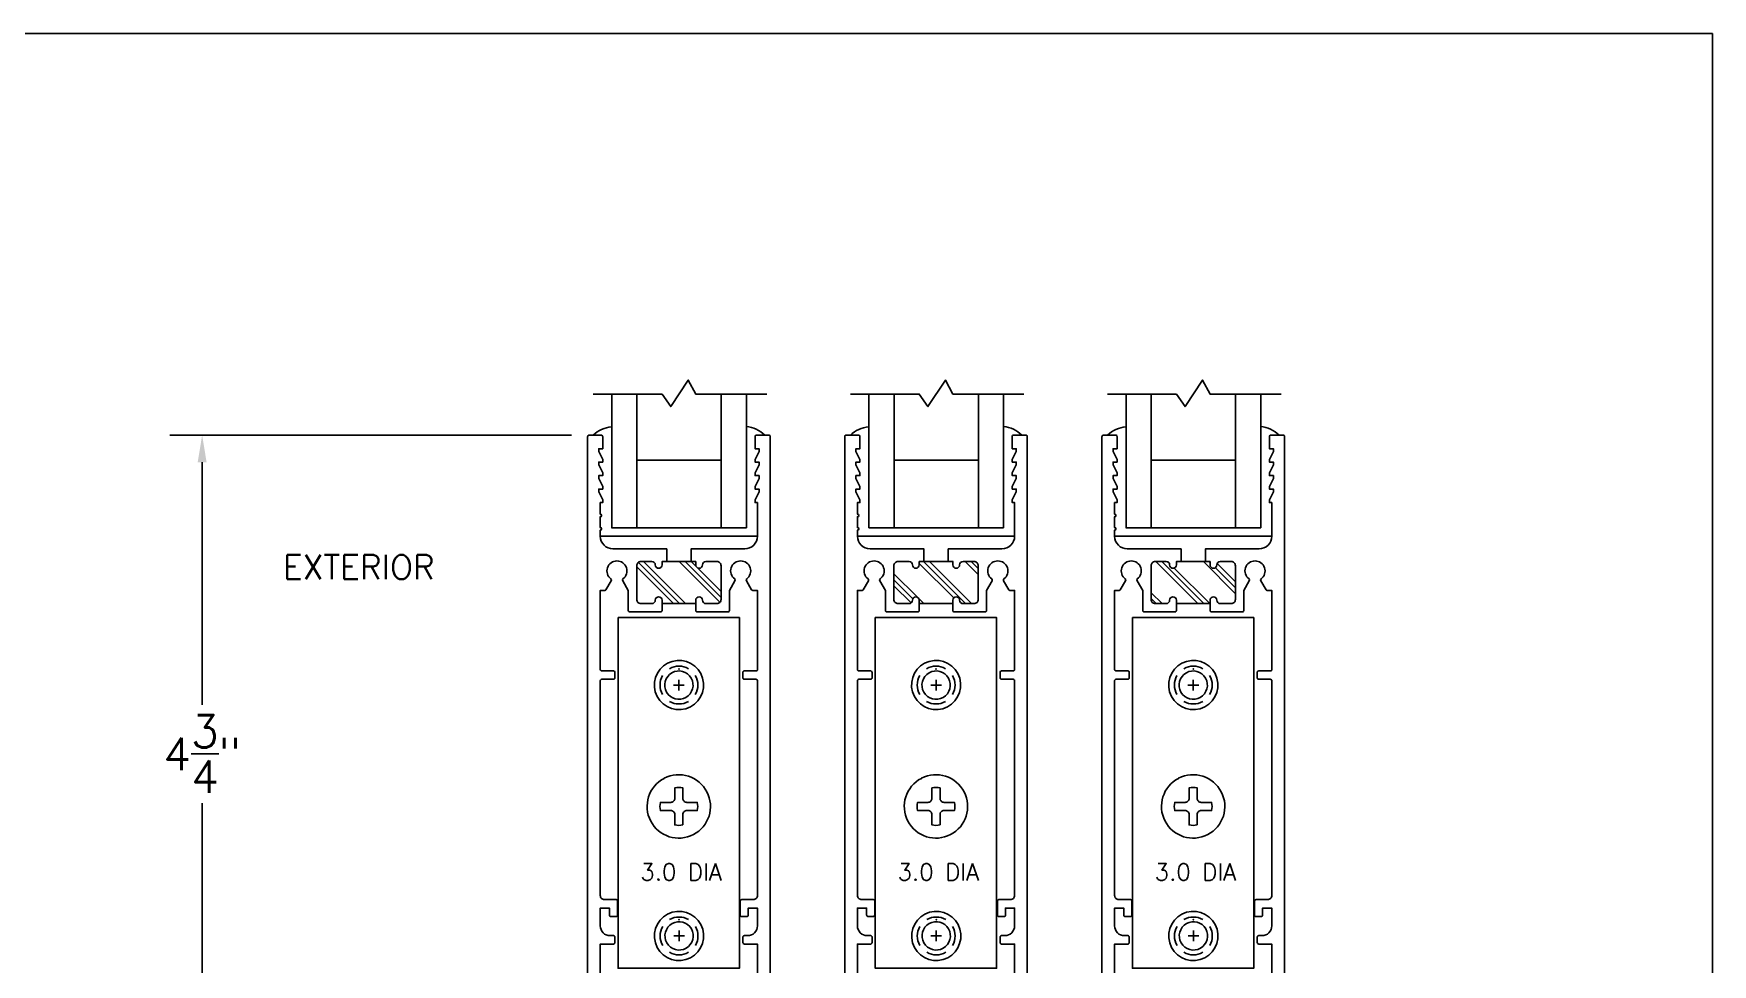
# Model space of a CAD drawing. Extents: x 0 to 79.8, y 0 to 38.2.
# Drawn here: x 67.3 to 79.75, y 31.35 to 38.25 of the extents above; entities that cross this region are included whole.
import ezdxf
from ezdxf.enums import TextEntityAlignment as Align

# ---------------------------------------------------------------- set-up
doc = ezdxf.new("R2010")
doc.units = 0
doc.header["$MEASUREMENT"] = 0
doc.layers.get('0').update_dxf_attribs({"linetype": 'CONTINUOUS'})
doc.layers.get('DEFPOINTS').update_dxf_attribs({"color": 1, "linetype": 'CONTINUOUS'})
for name, color, linetype in [('GLASS-VINYL', 7, 'CONTINUOUS'), ('HARDWARE', 7, 'CONTINUOUS'), ('TEXT', 7, 'CONTINUOUS'), ('TITLE-BLOCK', 7, 'CONTINUOUS'), ('VENT', 5, 'CONTINUOUS')]:
    doc.layers.add(name, color=color, linetype=linetype)
doc.layers.add('VP', color=40, linetype='CONTINUOUS', plot=False)
doc.styles.get("Standard").update_dxf_attribs({"font": 'simplex.shx'})
doc.dimstyles.new('QUARTER HORIZONTAL', dxfattribs={"dimscale": 4, "dimtxt": 0.06, "dimasz": 0.05, "dimexe": 0.06, "dimexo": 0.032, "dimgap": 0.021, "dimtad": 0, "dimtih": 1, "dimtoh": 1, "dimdec": 4, "dimzin": 4, "dimdsep": 46, "dimlunit": 5, "dimtxsty": 'Standard', "dimcen": 0.09, "dimadec": 0, "dimazin": 1, "dimtfac": 1, "dimtdec": 4, "dimtofl": 0, "dimtmove": 0, "dimatfit": 3, "dimfxl": 0, "dimtolj": 1, "dimtzin": 0, "dimarcsym": 0})

# ---------------------------------------------------------------- blocks, each defined once
blk = doc.blocks.new('*D211')
at = {"layer": 'DEFPOINTS', "color": 0}
for p in [(68.547, 35.27), (71.416, 35.27), (69.812, 30.542)]:
    blk.add_point(p, dxfattribs=at)
at = {"layer": 'TITLE-BLOCK', "color": 0, "lineweight": -2}
for p, q in [((71.288, 35.27), (68.307, 35.27)), ((68.547, 35.07), (68.547, 33.27)), ((68.547, 30.742), (68.547, 32.542)), ((69.684, 30.542), (68.307, 30.542))]:
    blk.add_line(p, q, dxfattribs=at)
at = {"layer": 'TITLE-BLOCK', "color": 0}
for points in [[(68.514, 35.07), (68.58, 35.07), (68.547, 35.27)], [(68.514, 30.742), (68.58, 30.742), (68.547, 30.542)]]:
    blk.add_solid(points, dxfattribs=at)
at = {"layer": 'TITLE-BLOCK', "color": 0, "insert": (68.547, 32.906), "char_height": 0.24, "attachment_point": 5}
blk.add_mtext('\\A1;4{\\H1x;\\S3/4;}"', dxfattribs=at)
blk = doc.blocks.new('3310-Thermal Mammoth B Rail')
at = {"linetype": 'Continuous'}
h = blk.add_hatch(dxfattribs=at)
h.set_pattern_fill('PLAST', angle=45, style=0)
h.paths.add_polyline_path([(-0.15, 0.324), (-0.151, 0.324, -0.414214), (-0.175, 0.348), (-0.175, 0.374), (-0.282, 0.374, 0.414214), (-0.313, 0.343), (-0.313, 0.093, 0.414214), (-0.282, 0.062), (-0.2, 0.062, 0.414214), (-0.175, 0.087), (-0.175, 0.088, -0.414214), (-0.151, 0.112), (-0.15, 0.112, -0.414214), (-0.125, 0.087), (-0.125, 0.062), (0.125, 0.062), (0.125, 0.087, -0.414214), (0.15, 0.112), (0.151, 0.112, -0.414214), (0.175, 0.088), (0.175, 0.087, 0.414214), (0.2, 0.062), (0.282, 0.062, 0.414214), (0.313, 0.093), (0.313, 0.343, 0.414214), (0.282, 0.374), (0.175, 0.374), (0.175, 0.348, -0.414214), (0.151, 0.324), (0.15, 0.324, -0.414214), (0.125, 0.349), (0.125, 0.374), (-0.125, 0.374), (-0.125, 0.349, -0.414214)])
at = {"color": 7}
for p, q in [((-0.125, 0.374), (0.125, 0.374)), ((0.125, 0.062), (-0.125, 0.062))]:
    blk.add_line(p, q, dxfattribs=at)
at = {"ltscale": 0.25}
blk.add_lwpolyline([(-0.089, 0.374), (-0.089, 0.468), (-0.488, 0.468, -0.414214), (-0.582, 0.562), (-0.582, 0.811), (-0.564, 0.811), (-0.564, 0.831), (-0.594, 0.891), (-0.594, 0.911), (-0.564, 0.911), (-0.564, 0.931), (-0.594, 0.991), (-0.594, 1.011), (-0.564, 1.011), (-0.564, 1.031), (-0.594, 1.091), (-0.594, 1.111), (-0.564, 1.111), (-0.564, 1.131), (-0.594, 1.191), (-0.594, 1.211), (-0.564, 1.211), (-0.564, 1.301, 0.414214), (-0.574, 1.311), (-0.666, 1.311, 0.414214), (-0.676, 1.301), (-0.676, -3.96, 0.414214), (-0.666, -3.97), (-0.592, -3.97, 0.414214), (-0.582, -3.96), (-0.582, -2.462), (-0.484, -2.462, 0.414214), (-0.474, -2.452), (-0.474, -2.41, 0.414214), (-0.484, -2.4), (-0.51, -2.4, -0.414214), (-0.582, -2.328), (-0.582, -2.195), (-0.514, -2.195), (-0.514, -2.248, 0.414214), (-0.504, -2.258), (-0.464, -2.258, 0.414214), (-0.454, -2.248), (-0.454, -2.143, 0.414214), (-0.464, -2.133), (-0.551, -2.133, -0.414214), (-0.582, -2.102), (-0.582, -0.509, -0.414214), (-0.572, -0.499), (-0.484, -0.499, 0.414214), (-0.474, -0.489), (-0.474, -0.447, 0.414214), (-0.484, -0.437), (-0.572, -0.437, -0.414214), (-0.582, -0.427), (-0.582, 0.16), (-0.547, 0.16, 0.267949), (-0.539, 0.165), (-0.5, 0.232, 0.380082), (-0.502, 0.245, -3.00994), (-0.413, 0.245, 0.380082), (-0.415, 0.232), (-0.374, 0.16), (-0.374, 0.01, 0.414214), (-0.364, 0), (-0.134, 0, 0.414214), (-0.124, 0.01), (-0.124, 0.087, 0.414214), (-0.149, 0.112, 0.414214), (-0.174, 0.087, -0.414214), (-0.199, 0.062), (-0.281, 0.062, -0.414214), (-0.312, 0.093), (-0.312, 0.343, -0.414214), (-0.281, 0.374), (-0.199, 0.374, -0.414214), (-0.174, 0.349, 0.414214), (-0.149, 0.324, 0.414214), (-0.124, 0.349), (-0.124, 0.374), (0.001, 0.374), (0.126, 0.374), (0.126, 0.349, 0.414214), (0.151, 0.324, 0.414214), (0.176, 0.349, -0.414214), (0.201, 0.374), (0.283, 0.374, -0.414214), (0.314, 0.343), (0.314, 0.093, -0.414214), (0.283, 0.062), (0.201, 0.062, -0.414214), (0.176, 0.087, 0.414214), (0.151, 0.112, 0.414214), (0.126, 0.087), (0.126, 0.01, 0.414214), (0.136, 0), (0.366, 0, 0.414214), (0.376, 0.01), (0.376, 0.16), (0.418, 0.232, 0.380082), (0.416, 0.245, -3.00994), (0.505, 0.245, 0.380082), (0.503, 0.232), (0.542, 0.165, 0.267949), (0.55, 0.16), (0.584, 0.16), (0.584, -0.427, -0.414214), (0.574, -0.437), (0.486, -0.437, 0.414214), (0.476, -0.447), (0.476, -0.489, 0.414214), (0.486, -0.499), (0.574, -0.499, -0.414214), (0.584, -0.509), (0.584, -2.102, -0.414214), (0.553, -2.133), (0.466, -2.133, 0.414214), (0.456, -2.143), (0.456, -2.248, 0.414214), (0.466, -2.258), (0.506, -2.258, 0.414214), (0.516, -2.248), (0.516, -2.195), (0.584, -2.195), (0.584, -2.328, -0.414214), (0.512, -2.4), (0.486, -2.4, 0.414214), (0.476, -2.41), (0.476, -2.452, 0.414214), (0.486, -2.462), (0.584, -2.462), (0.584, -3.96, 0.414214), (0.594, -3.97), (0.668, -3.97, 0.414214), (0.678, -3.96), (0.678, 1.301, 0.414214), (0.668, 1.311), (0.576, 1.311, 0.414214), (0.566, 1.301), (0.566, 1.211), (0.596, 1.211), (0.596, 1.191), (0.566, 1.131), (0.566, 1.111), (0.596, 1.111), (0.596, 1.091), (0.566, 1.031), (0.566, 1.011), (0.596, 1.011), (0.596, 0.991), (0.566, 0.931), (0.566, 0.911), (0.596, 0.911), (0.596, 0.891), (0.566, 0.831), (0.566, 0.811), (0.584, 0.811), (0.584, 0.726, 1), (0.584, 0.706), (0.584, 0.626, 1), (0.584, 0.606), (0.584, 0.562, -0.414214), (0.49, 0.468), (0.091, 0.468), (0.091, 0.374)], format="xyb", dxfattribs=at)

msp = doc.modelspace()

# ---------------------------------------------------------------- linework, layer by layer
at = {"layer": 'GLASS-VINYL'}
for p, q in [((71.585386, 35.5745099), (71.585386, 34.5840498)), ((71.772886, 35.5745099), (71.772886, 34.5840498)), ((72.397886, 35.5745099), (72.397886, 34.5840498)), ((72.585386, 35.5745099), (72.585386, 34.5840498)), ((73.493386, 35.5745099), (73.493386, 34.5840498)), ((73.680886, 35.5745099), (73.680886, 34.5840498)), ((74.305886, 35.5745099), (74.305886, 34.5840498)), ((74.493386, 35.5745099), (74.493386, 34.5840498)), ((75.401386, 35.5745114), (75.401386, 34.5840512)), ((75.588886, 35.5745114), (75.588886, 34.5840512)), ((76.213886, 35.5745114), (76.213886, 34.5840512)), ((76.401386, 35.5745114), (76.401386, 34.5840512)), ((71.7719189, 35.0842196), (72.3969189, 35.0842196)), ((73.6799189, 35.0842196), (74.3049189, 35.0842196)), ((75.5879189, 35.0842211), (76.2129189, 35.0842211)), ((71.5043878, 34.5216498), (72.6643772, 34.5216498)), ((71.5844189, 34.5840498), (72.5844189, 34.5840498)), ((73.4123878, 34.5216498), (74.5723772, 34.5216498)), ((73.4924189, 34.5840498), (74.4924189, 34.5840498)), ((75.3203878, 34.5216512), (76.4803772, 34.5216512)), ((75.4004189, 34.5840512), (76.4004189, 34.5840512))]:
    msp.add_line(p, q, dxfattribs=at)
for points in [[(71.4489958, 35.5745084), (71.959346, 35.5745084), (72.0230211, 35.482247), (72.1535342, 35.6787744), (72.209346, 35.5745084), (72.7358644, 35.5745084)], [(73.3569958, 35.5745084), (73.867346, 35.5745084), (73.9310211, 35.482247), (74.0615342, 35.6787744), (74.117346, 35.5745084), (74.6438644, 35.5745084)], [(75.2649958, 35.5745099), (75.775346, 35.5745099), (75.8390211, 35.4822485), (75.9695342, 35.6787758), (76.025346, 35.5745099), (76.5518644, 35.5745099)]]:
    msp.add_lwpolyline(points, dxfattribs=at)
for centre, start, end in [((71.6007286, 35.1135893), 94.28075472, 134.25264231), ((72.5660679, 35.1156916), 44.93562748, 85.18225687), ((73.5087286, 35.1135893), 94.28075472, 134.25264231), ((74.4740679, 35.1156916), 44.93562748, 85.18225687), ((75.4167286, 35.1135908), 94.28075472, 134.25264231), ((76.3820679, 35.1156931), 44.93562748, 85.18225687)]:
    msp.add_arc(centre, 0.2185, start, end, dxfattribs=at)
at = {"layer": 'HARDWARE', "linetype": 'Continuous'}
for p, q in [((72.0443816, 33.4170213), (72.1243816, 33.4170213)), ((72.0843816, 33.3770213), (72.0843816, 33.4570213)), ((73.9523816, 33.4170213), (74.0323816, 33.4170213)), ((73.9923816, 33.3770213), (73.9923816, 33.4570213)), ((75.8603816, 33.4170227), (75.9403816, 33.4170227)), ((75.9003816, 33.3770227), (75.9003816, 33.4570227)), ((72.0453152, 31.5570213), (72.1253152, 31.5570213)), ((72.0853152, 31.5170213), (72.0853152, 31.5970213)), ((73.9533152, 31.5570213), (74.0333152, 31.5570213)), ((73.9933152, 31.5170213), (73.9933152, 31.5970213)), ((75.8613152, 31.5570227), (75.9413152, 31.5570227)), ((75.9013152, 31.5170227), (75.9013152, 31.5970227))]:
    msp.add_line(p, q, dxfattribs=at)
at = {"layer": 'HARDWARE', "color": 7}
for points in [[(71.6334143, 33.9170213), (71.6334143, 31.3170213), (72.5334143, 31.3170213), (72.5334143, 33.9170213)], [(73.5414143, 33.9170213), (73.5414143, 31.3170213), (74.4414143, 31.3170213), (74.4414143, 33.9170213)], [(75.4494143, 33.9170227), (75.4494143, 31.3170227), (76.3494143, 31.3170227), (76.3494143, 33.9170227)]]:
    msp.add_lwpolyline(points, close=True, dxfattribs=at)
for points in [[(72.1134143, 32.3799975), (72.1134143, 32.4570213, -0.4142135624), (72.1434143, 32.4870213), (72.2204381, 32.4870213, 0.1081887187), (72.2204381, 32.5470213), (72.1434143, 32.5470213, -0.4142135624), (72.1134143, 32.5770213), (72.1134143, 32.654045, 0.1081887187), (72.0534143, 32.654045), (72.0534143, 32.5770213, -0.4142135624), (72.0234143, 32.5470213), (71.9463905, 32.5470213, 0.1081887187), (71.9463905, 32.4870213), (72.0234143, 32.4870213, -0.4142135624), (72.0534143, 32.4570213), (72.0534143, 32.3799975, 0.1081887187)], [(74.0214143, 32.3799975), (74.0214143, 32.4570213, -0.4142135624), (74.0514143, 32.4870213), (74.1284381, 32.4870213, 0.1081887187), (74.1284381, 32.5470213), (74.0514143, 32.5470213, -0.4142135624), (74.0214143, 32.5770213), (74.0214143, 32.654045, 0.1081887187), (73.9614143, 32.654045), (73.9614143, 32.5770213, -0.4142135624), (73.9314143, 32.5470213), (73.8543905, 32.5470213, 0.1081887187), (73.8543905, 32.4870213), (73.9314143, 32.4870213, -0.4142135624), (73.9614143, 32.4570213), (73.9614143, 32.3799975, 0.1081887187)], [(75.9294143, 32.3799989), (75.9294143, 32.4570227, -0.4142135624), (75.9594143, 32.4870227), (76.0364381, 32.4870227, 0.1081887187), (76.0364381, 32.5470227), (75.9594143, 32.5470227, -0.4142135624), (75.9294143, 32.5770227), (75.9294143, 32.6540465, 0.1081887187), (75.8694143, 32.6540465), (75.8694143, 32.5770227, -0.4142135624), (75.8394143, 32.5470227), (75.7623905, 32.5470227, 0.1081887187), (75.7623905, 32.4870227), (75.8394143, 32.4870227, -0.4142135624), (75.8694143, 32.4570227), (75.8694143, 32.3799989, 0.1081887187)]]:
    msp.add_lwpolyline(points, format="xyb", close=True, dxfattribs=at)
for centre, radius, start, end in [((72.0843816, 33.4170213), 0.1825025, 106.16900077, 106.13779483), ((72.0843816, 33.4170213), 0.1050014, 131.02314116, 130.98281179), ((73.9923816, 33.4170213), 0.1825025, 106.16900077, 106.13779483), ((73.9923816, 33.4170213), 0.1050014, 131.02314116, 130.98281179), ((75.9003816, 33.4170227), 0.1825025, 106.16900077, 106.13779483), ((75.9003816, 33.4170227), 0.1050014, 131.02314116, 130.98281179), ((72.0834143, 32.5170213), 0.2350019, 117.46680488, 117.43087992), ((73.9914143, 32.5170213), 0.2350019, 117.46680488, 117.43087992), ((75.8994143, 32.5170227), 0.2350019, 117.46680488, 117.43087992), ((72.0853152, 31.5570213), 0.1825025, 106.16900077, 106.13779483), ((72.0853152, 31.5570213), 0.1050014, 131.02314116, 130.98281179), ((73.9933152, 31.5570213), 0.1825025, 106.16900077, 106.13779483), ((73.9933152, 31.5570213), 0.1050014, 131.02314116, 130.98281179), ((75.9013152, 31.5570227), 0.1825025, 106.16900077, 106.13779483), ((75.9013152, 31.5570227), 0.1050014, 131.02314116, 130.98281179)]:
    msp.add_arc(centre, radius, start, end, dxfattribs=at)
at = {"layer": 'HARDWARE', "color": 7, "linetype": 'Continuous'}
for centre, start, end in [((72.0843816, 33.4170213), 60, 120), ((73.9923816, 33.4170213), 60, 120), ((75.9003816, 33.4170227), 60, 120), ((72.0843816, 33.4170213), 150, 210), ((72.0843816, 33.4170213), 330, 30), ((73.9923816, 33.4170213), 150, 210), ((73.9923816, 33.4170213), 330, 30), ((75.9003816, 33.4170227), 150, 210), ((75.9003816, 33.4170227), 330, 30), ((72.0843816, 33.4170213), 240, 300), ((73.9923816, 33.4170213), 240, 300), ((75.9003816, 33.4170227), 240, 300), ((72.0853152, 31.5570213), 60, 120), ((73.9933152, 31.5570213), 60, 120), ((75.9013152, 31.5570227), 60, 120), ((72.0853152, 31.5570213), 150, 210), ((72.0853152, 31.5570213), 330, 30), ((73.9933152, 31.5570213), 150, 210), ((73.9933152, 31.5570213), 330, 30), ((75.9013152, 31.5570227), 150, 210), ((75.9013152, 31.5570227), 330, 30), ((72.0853152, 31.5570213), 240, 300), ((73.9933152, 31.5570213), 240, 300), ((75.9013152, 31.5570227), 240, 300)]:
    msp.add_arc(centre, 0.1402649, start, end, dxfattribs=at)
at = {"layer": 'HARDWARE', "color": 7, "linetype": 'ByBlock'}
for p in [(72.0843816, 33.5370229), (73.9923816, 33.5370229), (75.9003816, 33.5370243), (72.0853152, 31.6770229), (73.9933152, 31.6770229), (75.9013152, 31.6770243)]:
    msp.add_point(p, dxfattribs=at)
at = {"layer": 'VP'}
msp.add_lwpolyline([(50, 38.248), (79.752, 38.248), (79.752, 0), (50, 0)], close=True, dxfattribs=at)

# ---------------------------------------------------------------- block references
at = {"layer": 'VENT', "xscale": -1}
for p in [(72.0849143, 33.9590208), (73.9929143, 33.9590208), (75.9009143, 33.9590222)]:
    msp.add_blockref('3310-Thermal Mammoth B Rail', p, dxfattribs=at)

# ---------------------------------------------------------------- texts
at = {"layer": 'HARDWARE'}
for p in [(72.1006594, 31.9683106), (74.0086594, 31.9683106), (75.9166594, 31.9683121)]:
    msp.add_text('3.0 DIA', height=0.125, dxfattribs=at).set_placement(p, align=Align.CENTER)
at = {"layer": 'TEXT'}
msp.add_text('EXTERIOR', height=0.18, dxfattribs=at).set_placement((69.1465959, 34.2016961))

# ---------------------------------------------------------------- dimensions: what is measured, and where the dimension line sits
at = {"layer": 'TITLE-BLOCK'}
dim = msp.add_linear_dim(base=(68.5471355, 35.2700208), p1=(69.8121385, 30.5420213), p2=(71.4164143, 35.2700208), angle=90, dimstyle='QUARTER HORIZONTAL', override={"dimpost": '"'}, dxfattribs=at)
dim.commit()
dim.dimension.update_dxf_attribs({"geometry": '*D211', "text_midpoint": (68.5471355, 32.906021)})

doc.saveas('drawing.dxf')
